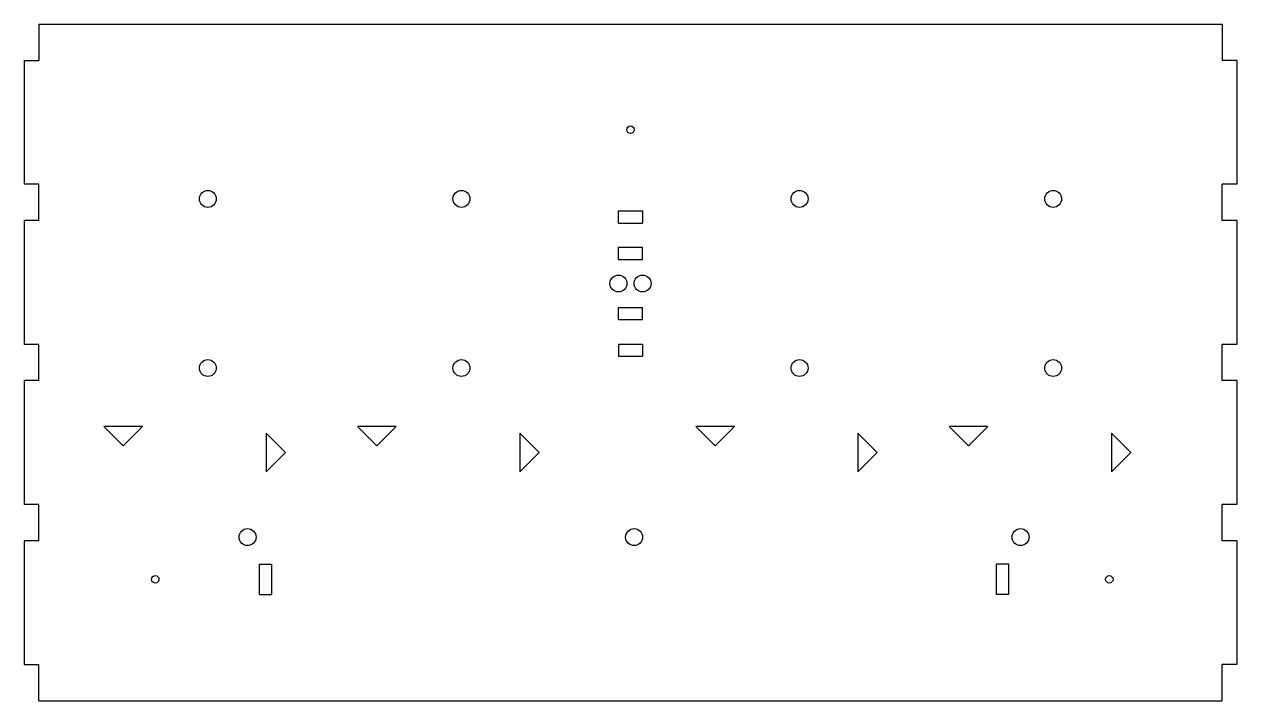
# Model space of a CAD drawing. Extents: x -25.1 to 25.1, y -14 to 14.
import ezdxf

# ---------------------------------------------------------------- set-up
doc = ezdxf.new("R2010")
doc.units = 0
doc.layers.add('VISIBLE', color=7, linetype='CONTINUOUS')

msp = doc.modelspace()

# ---------------------------------------------------------------- linework, layer by layer
at = {"layer": 'VISIBLE'}
for p, q in [((-24.501, 13.984), (24.499, 13.984)), ((-24.501, 13.984), (-24.501, 12.484)), ((24.499, 13.984), (24.499, 12.484)), ((-25.101, 12.484), (-24.501, 12.484)), ((-25.101, 12.484), (-25.101, 7.359)), ((25.099, 12.484), (24.499, 12.484)), ((25.099, 12.484), (25.099, 7.359)), ((-24.501, 7.359), (-25.101, 7.359)), ((-24.501, 5.859), (-24.501, 7.359)), ((24.499, 5.859), (24.499, 7.359)), ((25.099, 7.359), (24.499, 7.359)), ((-0.5, 5.754), (-0.5, 6.264)), ((-0.5, 6.264), (0.5, 6.264)), ((0.5, 6.264), (0.5, 5.754)), ((-24.501, 5.859), (-25.101, 5.859)), ((-25.101, 5.859), (-25.101, 0.734)), ((-0.5, 5.754), (0.5, 5.754)), ((25.099, 5.859), (24.499, 5.859)), ((25.099, 5.859), (25.099, 0.734)), ((-0.5, 4.244), (-0.5, 4.754)), ((-0.5, 4.754), (0.5, 4.754)), ((0.5, 4.244), (0.5, 4.754)), ((-0.5, 4.244), (0.5, 4.244)), ((-0.5, 1.764), (-0.5, 2.264)), ((-0.5, 2.264), (0.5, 2.264)), ((0.5, 1.764), (0.5, 2.264)), ((-0.5, 1.764), (0.5, 1.764)), ((-24.501, 0.734), (-25.101, 0.734)), ((-24.501, -0.766), (-24.501, 0.734)), ((-0.5, 0.746), (-0.5, 0.246)), ((-0.5, 0.746), (0.5, 0.746)), ((0.5, 0.746), (0.5, 0.246)), ((24.499, -0.766), (24.499, 0.734)), ((25.099, 0.734), (24.499, 0.734)), ((-0.5, 0.246), (0.5, 0.246)), ((-24.501, -0.766), (-25.101, -0.766)), ((-25.101, -0.766), (-25.101, -5.891)), ((25.099, -0.766), (24.499, -0.766)), ((25.099, -0.766), (25.099, -5.891)), ((-21.801, -2.661), (-21.001, -3.461)), ((-20.201, -2.661), (-21.801, -2.661)), ((-21.001, -3.461), (-20.201, -2.661)), ((-15.083, -2.944), (-15.083, -4.544)), ((-14.283, -3.744), (-15.083, -2.944)), ((-11.301, -2.661), (-10.501, -3.461)), ((-9.701, -2.661), (-11.301, -2.661)), ((-10.501, -3.461), (-9.701, -2.661)), ((-4.584, -2.944), (-4.584, -4.544)), ((-3.784, -3.744), (-4.584, -2.944)), ((4.3, -2.661), (2.7, -2.661)), ((2.7, -2.661), (3.5, -3.461)), ((3.5, -3.461), (4.3, -2.661)), ((9.417, -2.944), (9.417, -4.544)), ((10.217, -3.744), (9.417, -2.944)), ((14.799, -2.661), (13.199, -2.661)), ((13.199, -2.661), (13.999, -3.461)), ((13.999, -3.461), (14.799, -2.661)), ((19.917, -2.944), (19.917, -4.544)), ((20.717, -3.744), (19.917, -2.944)), ((-15.083, -4.544), (-14.283, -3.744)), ((-4.584, -4.544), (-3.784, -3.744)), ((9.417, -4.544), (10.217, -3.744)), ((19.917, -4.544), (20.717, -3.744)), ((-24.501, -5.891), (-25.101, -5.891)), ((-24.501, -7.391), (-24.501, -5.891)), ((24.499, -7.391), (24.499, -5.891)), ((25.099, -5.891), (24.499, -5.891)), ((-24.501, -7.391), (-25.101, -7.391)), ((-25.101, -7.391), (-25.101, -12.516)), ((25.099, -7.391), (24.499, -7.391)), ((25.099, -7.391), (25.099, -12.516)), ((-15.366, -9.616), (-15.366, -8.366)), ((-15.366, -8.366), (-14.856, -8.366)), ((-14.856, -9.616), (-14.856, -8.366)), ((15.15, -9.616), (15.15, -8.366)), ((15.66, -8.366), (15.15, -8.366)), ((15.66, -9.616), (15.66, -8.366)), ((-15.366, -9.616), (-14.856, -9.616)), ((15.66, -9.616), (15.15, -9.616)), ((-25.101, -12.516), (-24.501, -12.516)), ((-24.501, -14.016), (-24.501, -12.516)), ((24.499, -14.016), (24.499, -12.516)), ((25.099, -12.516), (24.499, -12.516)), ((-24.501, -14.016), (24.499, -14.016))]:
    msp.add_line(p, q, dxfattribs=at)
for centre, radius in [((-0.001, 9.62), 0.155), ((-17.5, 6.756), 0.35), ((-7, 6.756), 0.35), ((7, 6.756), 0.35), ((17.5, 6.756), 0.35), ((-0.5, 3.254), 0.35), ((0.5, 3.254), 0.35), ((-17.5, -0.244), 0.35), ((-7, -0.244), 0.35), ((7, -0.244), 0.35), ((17.5, -0.244), 0.35), ((-15.854, -7.241), 0.35), ((0.147, -7.241), 0.35), ((16.148, -7.241), 0.35), ((-19.677, -8.991), 0.155), ((19.823, -8.991), 0.155)]:
    msp.add_circle(centre, radius, dxfattribs=at)

doc.saveas('drawing.dxf')
